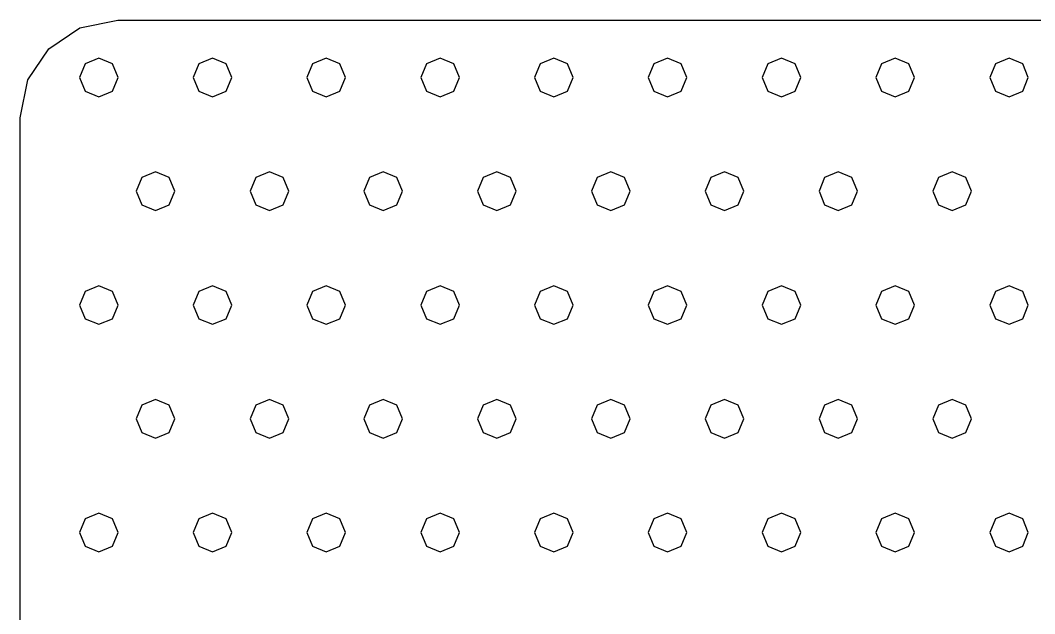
# Model space of a CAD drawing. Extents: x 0.1 to 42, y 0.1 to 59.9.
# Drawn here: x 0.1 to 22.88, y 46.58 to 59.9 of the extents above; entities that cross this region are included whole.
import ezdxf

# ---------------------------------------------------------------- set-up
doc = ezdxf.new("R2010")
doc.units = 0
doc.layers.add('base', color=7, linetype='CONTINUOUS')
doc.layers.add('bolinhas', color=7, linetype='CONTINUOUS')

msp = doc.modelspace()

# ---------------------------------------------------------------- linework, layer by layer
at = {"layer": 'base', "color": 7}
for p, q in [((1.437823, 59.725874), (2.29087, 59.89725)), ((2.29087, 59.89725), (11.66056, 59.89725)), ((11.66056, 59.89725), (21.03025, 59.89725)), ((21.03025, 59.89725), (30.399939, 59.89725)), ((0.742684, 59.25796), (1.437823, 59.725874)), ((0.274769, 58.562821), (0.742684, 59.25796)), ((0.103394, 57.709773), (0.274769, 58.562821)), ((0.103394, 43.855758), (0.103394, 57.709773))]:
    msp.add_line(p, q, dxfattribs=at)
at = {"layer": 'bolinhas', "color": 7}
for p, q in [((1.863995, 59.047431), (1.557289, 58.920471)), ((1.863995, 59.047431), (1.557289, 58.920471)), ((2.170131, 58.920548), (1.863995, 59.047431)), ((2.170131, 58.920548), (1.863995, 59.047431)), ((4.418445, 59.047431), (4.111739, 58.920471)), ((4.418445, 59.047431), (4.111739, 58.920471)), ((4.724866, 58.920548), (4.418445, 59.047431)), ((4.724866, 58.920548), (4.418445, 59.047431)), ((6.97248, 59.047431), (6.665877, 58.920471)), ((6.97248, 59.047431), (6.665877, 58.920471)), ((7.278953, 58.920548), (6.97248, 59.047431)), ((7.278953, 58.920548), (6.97248, 59.047431)), ((9.526929, 59.047431), (9.220327, 58.920471)), ((9.526929, 59.047431), (9.220327, 58.920471)), ((9.833506, 58.920548), (9.526929, 59.047431)), ((9.833506, 58.920548), (9.526929, 59.047431)), ((12.080964, 59.047431), (11.774388, 58.920471)), ((12.080964, 59.047431), (11.774388, 58.920471)), ((12.387826, 58.920548), (12.080964, 59.047431)), ((12.387826, 58.920548), (12.080964, 59.047431)), ((14.635621, 59.047431), (14.328941, 58.920471)), ((14.635621, 59.047431), (14.328941, 58.920471)), ((14.94212, 58.920548), (14.635621, 59.047431)), ((14.94212, 58.920548), (14.635621, 59.047431)), ((17.189864, 59.047431), (16.883547, 58.920471)), ((17.189864, 59.047431), (16.883547, 58.920471)), ((17.496466, 58.920548), (17.189864, 59.047431)), ((17.496466, 58.920548), (17.189864, 59.047431)), ((19.744106, 59.047431), (19.437711, 58.920471)), ((19.744106, 59.047431), (19.437711, 58.920471)), ((20.050423, 58.920548), (19.744106, 59.047431)), ((20.050423, 58.920548), (19.744106, 59.047431)), ((22.299178, 59.047431), (21.992369, 58.920471)), ((22.299178, 59.047431), (21.992369, 58.920471)), ((22.605677, 58.920548), (22.299178, 59.047431)), ((22.605677, 58.920548), (22.299178, 59.047431)), ((1.557289, 58.920471), (1.430095, 58.613531)), ((1.557289, 58.920471), (1.430095, 58.613531)), ((2.297065, 58.613531), (2.170131, 58.920548)), ((2.297065, 58.613531), (2.170131, 58.920548)), ((4.111739, 58.920471), (3.984545, 58.613531)), ((4.111739, 58.920471), (3.984545, 58.613531)), ((4.85193, 58.613531), (4.724866, 58.920548)), ((4.85193, 58.613531), (4.724866, 58.920548)), ((6.665877, 58.920471), (6.538788, 58.613531)), ((6.665877, 58.920471), (6.538788, 58.613531)), ((7.405757, 58.613531), (7.278953, 58.920548)), ((7.405757, 58.613531), (7.278953, 58.920548)), ((9.220327, 58.920471), (9.093237, 58.613531)), ((9.220327, 58.920471), (9.093237, 58.613531)), ((9.960414, 58.613531), (9.833506, 58.920548)), ((9.960414, 58.613531), (9.833506, 58.920548)), ((11.774388, 58.920471), (11.647479, 58.613531)), ((11.774388, 58.920471), (11.647479, 58.613531)), ((12.514864, 58.613531), (12.387826, 58.920548)), ((12.514864, 58.613531), (12.387826, 58.920548)), ((14.328941, 58.920471), (14.201929, 58.613531)), ((14.328941, 58.920471), (14.201929, 58.613531)), ((15.069106, 58.613531), (14.94212, 58.920548)), ((15.069106, 58.613531), (14.94212, 58.920548)), ((16.883547, 58.920471), (16.756586, 58.613531)), ((16.883547, 58.920471), (16.756586, 58.613531)), ((17.623556, 58.613531), (17.496466, 58.920548)), ((17.623556, 58.613531), (17.496466, 58.920548)), ((19.437711, 58.920471), (19.310828, 58.613531)), ((19.437711, 58.920471), (19.310828, 58.613531)), ((20.177383, 58.613531), (20.050423, 58.920548)), ((20.177383, 58.613531), (20.050423, 58.920548)), ((21.992369, 58.920471), (21.865071, 58.613531)), ((21.992369, 58.920471), (21.865071, 58.613531)), ((22.732663, 58.613531), (22.605677, 58.920548)), ((22.732663, 58.613531), (22.605677, 58.920548)), ((1.430095, 58.613531), (1.557211, 58.307058)), ((1.430095, 58.613531), (1.557211, 58.307058)), ((2.170209, 58.307136), (2.297065, 58.613531)), ((2.170209, 58.307136), (2.297065, 58.613531)), ((3.984545, 58.613531), (4.111739, 58.307058)), ((3.984545, 58.613531), (4.111739, 58.307058)), ((4.724944, 58.307136), (4.85193, 58.613531)), ((4.724944, 58.307136), (4.85193, 58.613531)), ((6.538788, 58.613531), (6.665799, 58.307058)), ((6.538788, 58.613531), (6.665799, 58.307058)), ((7.278953, 58.307136), (7.405757, 58.613531)), ((7.278953, 58.307136), (7.405757, 58.613531)), ((9.093237, 58.613531), (9.220327, 58.307058)), ((9.093237, 58.613531), (9.220327, 58.307058)), ((9.833506, 58.307136), (9.960414, 58.613531)), ((9.833506, 58.307136), (9.960414, 58.613531)), ((11.647479, 58.613531), (11.774466, 58.307058)), ((11.647479, 58.613531), (11.774466, 58.307058)), ((12.387826, 58.307136), (12.514864, 58.613531)), ((12.387826, 58.307136), (12.514864, 58.613531)), ((14.201929, 58.613531), (14.328863, 58.307058)), ((14.201929, 58.613531), (14.328863, 58.307058)), ((14.94212, 58.307136), (15.069106, 58.613531)), ((14.94212, 58.307136), (15.069106, 58.613531)), ((16.756586, 58.613531), (16.883469, 58.307058)), ((16.756586, 58.613531), (16.883469, 58.307058)), ((17.496544, 58.307136), (17.623556, 58.613531)), ((17.496544, 58.307136), (17.623556, 58.613531)), ((19.310828, 58.613531), (19.437711, 58.307058)), ((19.310828, 58.613531), (19.437711, 58.307058)), ((20.050423, 58.307136), (20.177383, 58.613531)), ((20.050423, 58.307136), (20.177383, 58.613531)), ((21.865071, 58.613531), (21.992213, 58.307058)), ((21.865071, 58.613531), (21.992213, 58.307058)), ((22.605677, 58.307136), (22.732663, 58.613531)), ((22.605677, 58.307136), (22.732663, 58.613531)), ((1.557211, 58.307058), (1.863995, 58.180254)), ((1.557211, 58.307058), (1.863995, 58.180254)), ((1.863995, 58.180254), (2.170209, 58.307136)), ((1.863995, 58.180254), (2.170209, 58.307136)), ((4.111739, 58.307058), (4.418445, 58.180254)), ((4.111739, 58.307058), (4.418445, 58.180254)), ((4.418445, 58.180254), (4.724944, 58.307136)), ((4.418445, 58.180254), (4.724944, 58.307136)), ((6.665799, 58.307058), (6.97248, 58.180254)), ((6.665799, 58.307058), (6.97248, 58.180254)), ((6.97248, 58.180254), (7.278953, 58.307136)), ((6.97248, 58.180254), (7.278953, 58.307136)), ((9.220327, 58.307058), (9.526929, 58.180254)), ((9.220327, 58.307058), (9.526929, 58.180254)), ((9.526929, 58.180254), (9.833506, 58.307136)), ((9.526929, 58.180254), (9.833506, 58.307136)), ((11.774466, 58.307058), (12.080964, 58.180254)), ((11.774466, 58.307058), (12.080964, 58.180254)), ((12.080964, 58.180254), (12.387826, 58.307136)), ((12.080964, 58.180254), (12.387826, 58.307136)), ((14.328863, 58.307058), (14.635621, 58.180254)), ((14.328863, 58.307058), (14.635621, 58.180254)), ((14.635621, 58.180254), (14.94212, 58.307136)), ((14.635621, 58.180254), (14.94212, 58.307136)), ((16.883469, 58.307058), (17.189864, 58.180254)), ((16.883469, 58.307058), (17.189864, 58.180254)), ((17.189864, 58.180254), (17.496544, 58.307136)), ((17.189864, 58.180254), (17.496544, 58.307136)), ((19.437711, 58.307058), (19.744106, 58.180254)), ((19.437711, 58.307058), (19.744106, 58.180254)), ((19.744106, 58.180254), (20.050423, 58.307136)), ((19.744106, 58.180254), (20.050423, 58.307136)), ((21.992213, 58.307058), (22.299178, 58.180254)), ((21.992213, 58.307058), (22.299178, 58.180254)), ((22.299178, 58.180254), (22.605677, 58.307136)), ((22.299178, 58.180254), (22.605677, 58.307136)), ((3.14122, 56.492566), (2.834514, 56.365658)), ((3.14122, 56.492566), (2.834514, 56.365658)), ((3.447356, 56.365658), (3.14122, 56.492566)), ((3.447356, 56.365658), (3.14122, 56.492566)), ((5.695462, 56.492566), (5.3886, 56.365658)), ((5.695462, 56.492566), (5.3886, 56.365658)), ((6.002168, 56.365658), (5.695462, 56.492566)), ((6.002168, 56.365658), (5.695462, 56.492566)), ((8.249704, 56.492566), (7.943102, 56.365658)), ((8.249704, 56.492566), (7.943102, 56.365658)), ((8.556281, 56.365658), (8.249704, 56.492566)), ((8.556281, 56.365658), (8.249704, 56.492566)), ((10.803947, 56.492566), (10.497293, 56.365658)), ((10.803947, 56.492566), (10.497293, 56.365658)), ((11.110627, 56.365658), (10.803947, 56.492566)), ((11.110627, 56.365658), (10.803947, 56.492566)), ((13.358397, 56.492566), (13.051716, 56.365658)), ((13.358397, 56.492566), (13.051716, 56.365658)), ((13.665077, 56.365658), (13.358397, 56.492566)), ((13.665077, 56.365658), (13.358397, 56.492566)), ((15.912846, 56.492566), (15.606244, 56.365658)), ((15.912846, 56.492566), (15.606244, 56.365658)), ((16.219345, 56.365658), (15.912846, 56.492566)), ((16.219345, 56.365658), (15.912846, 56.492566)), ((18.466881, 56.492566), (18.160486, 56.365658)), ((18.466881, 56.492566), (18.160486, 56.365658)), ((18.773587, 56.365658), (18.466881, 56.492566)), ((18.773587, 56.365658), (18.466881, 56.492566)), ((21.021331, 56.492566), (20.714728, 56.365658)), ((21.021331, 56.492566), (20.714728, 56.365658)), ((21.327726, 56.365658), (21.021331, 56.492566)), ((21.327726, 56.365658), (21.021331, 56.492566)), ((2.834514, 56.365658), (2.70732, 56.059081)), ((2.834514, 56.365658), (2.70732, 56.059081)), ((3.57429, 56.059081), (3.447356, 56.365658)), ((3.57429, 56.059081), (3.447356, 56.365658)), ((5.3886, 56.365658), (5.261563, 56.059081)), ((5.3886, 56.365658), (5.261563, 56.059081)), ((6.129362, 56.059081), (6.002168, 56.365658)), ((6.129362, 56.059081), (6.002168, 56.365658)), ((7.943102, 56.365658), (7.816012, 56.059081)), ((7.943102, 56.365658), (7.816012, 56.059081)), ((8.683189, 56.059081), (8.556281, 56.365658)), ((8.683189, 56.059081), (8.556281, 56.365658)), ((10.497293, 56.365658), (10.370462, 56.059081)), ((10.497293, 56.365658), (10.370462, 56.059081)), ((11.237639, 56.059081), (11.110627, 56.365658)), ((11.237639, 56.059081), (11.110627, 56.365658)), ((13.051716, 56.365658), (12.924704, 56.059081)), ((13.051716, 56.365658), (12.924704, 56.059081)), ((13.792089, 56.059081), (13.665077, 56.365658)), ((13.792089, 56.059081), (13.665077, 56.365658)), ((15.606244, 56.365658), (15.479154, 56.059081)), ((15.606244, 56.365658), (15.479154, 56.059081)), ((16.346331, 56.059081), (16.219345, 56.365658)), ((16.346331, 56.059081), (16.219345, 56.365658)), ((18.160486, 56.365658), (18.033604, 56.059081)), ((18.160486, 56.365658), (18.033604, 56.059081)), ((18.900781, 56.059081), (18.773587, 56.365658)), ((18.900781, 56.059081), (18.773587, 56.365658)), ((20.714728, 56.365658), (20.587638, 56.059081)), ((20.714728, 56.365658), (20.587638, 56.059081)), ((21.454609, 56.059081), (21.327726, 56.365658)), ((21.454609, 56.059081), (21.327726, 56.365658)), ((2.70732, 56.059081), (2.834514, 55.752583)), ((2.70732, 56.059081), (2.834514, 55.752583)), ((3.447433, 55.752583), (3.57429, 56.059081)), ((3.447433, 55.752583), (3.57429, 56.059081)), ((5.261563, 56.059081), (5.3886, 55.752583)), ((5.261563, 56.059081), (5.3886, 55.752583)), ((6.002246, 55.752583), (6.129362, 56.059081)), ((6.002246, 55.752583), (6.129362, 56.059081)), ((7.816012, 56.059081), (7.943024, 55.752583)), ((7.816012, 56.059081), (7.943024, 55.752583)), ((8.556281, 55.752583), (8.683189, 56.059081)), ((8.556281, 55.752583), (8.683189, 56.059081)), ((10.370462, 56.059081), (10.497293, 55.752583)), ((10.370462, 56.059081), (10.497293, 55.752583)), ((11.110627, 55.752583), (11.237639, 56.059081)), ((11.110627, 55.752583), (11.237639, 56.059081)), ((12.924704, 56.059081), (13.051639, 55.752583)), ((12.924704, 56.059081), (13.051639, 55.752583)), ((13.665077, 55.752583), (13.792089, 56.059081)), ((13.665077, 55.752583), (13.792089, 56.059081)), ((15.479154, 56.059081), (15.606166, 55.752583)), ((15.479154, 56.059081), (15.606166, 55.752583)), ((16.219423, 55.752583), (16.346331, 56.059081)), ((16.219423, 55.752583), (16.346331, 56.059081)), ((18.033604, 56.059081), (18.160486, 55.752583)), ((18.033604, 56.059081), (18.160486, 55.752583)), ((18.773665, 55.752583), (18.900781, 56.059081)), ((18.773665, 55.752583), (18.900781, 56.059081)), ((20.587638, 56.059081), (20.714728, 55.752583)), ((20.587638, 56.059081), (20.714728, 55.752583)), ((21.327726, 55.752583), (21.454609, 56.059081)), ((21.327726, 55.752583), (21.454609, 56.059081)), ((2.834514, 55.752583), (3.14122, 55.625596)), ((2.834514, 55.752583), (3.14122, 55.625596)), ((3.14122, 55.625596), (3.447433, 55.752583)), ((3.14122, 55.625596), (3.447433, 55.752583)), ((5.3886, 55.752583), (5.695462, 55.625596)), ((5.3886, 55.752583), (5.695462, 55.625596)), ((5.695462, 55.625596), (6.002246, 55.752583)), ((5.695462, 55.625596), (6.002246, 55.752583)), ((7.943024, 55.752583), (8.249704, 55.625596)), ((7.943024, 55.752583), (8.249704, 55.625596)), ((8.249704, 55.625596), (8.556281, 55.752583)), ((8.249704, 55.625596), (8.556281, 55.752583)), ((10.497293, 55.752583), (10.803947, 55.625596)), ((10.497293, 55.752583), (10.803947, 55.625596)), ((10.803947, 55.625596), (11.110627, 55.752583)), ((10.803947, 55.625596), (11.110627, 55.752583)), ((13.051639, 55.752583), (13.358397, 55.625596)), ((13.051639, 55.752583), (13.358397, 55.625596)), ((13.358397, 55.625596), (13.665077, 55.752583)), ((13.358397, 55.625596), (13.665077, 55.752583)), ((15.606166, 55.752583), (15.912846, 55.625596)), ((15.606166, 55.752583), (15.912846, 55.625596)), ((15.912846, 55.625596), (16.219423, 55.752583)), ((15.912846, 55.625596), (16.219423, 55.752583)), ((18.160486, 55.752583), (18.466881, 55.625596)), ((18.160486, 55.752583), (18.466881, 55.625596)), ((18.466881, 55.625596), (18.773665, 55.752583)), ((18.466881, 55.625596), (18.773665, 55.752583)), ((20.714728, 55.752583), (21.021331, 55.625596)), ((20.714728, 55.752583), (21.021331, 55.625596)), ((21.021331, 55.625596), (21.327726, 55.752583)), ((21.021331, 55.625596), (21.327726, 55.752583)), ((1.557289, 53.811519), (1.430095, 53.504839)), ((1.557289, 53.811519), (1.430095, 53.504839)), ((1.863995, 53.938532), (1.557289, 53.811519)), ((1.863995, 53.938532), (1.557289, 53.811519)), ((2.170131, 53.811519), (1.863995, 53.938532)), ((2.170131, 53.811519), (1.863995, 53.938532)), ((2.297065, 53.504839), (2.170131, 53.811519)), ((2.297065, 53.504839), (2.170131, 53.811519)), ((4.111739, 53.811519), (3.984545, 53.504839)), ((4.111739, 53.811519), (3.984545, 53.504839)), ((4.418445, 53.938532), (4.111739, 53.811519)), ((4.418445, 53.938532), (4.111739, 53.811519)), ((4.724866, 53.811519), (4.418445, 53.938532)), ((4.724866, 53.811519), (4.418445, 53.938532)), ((4.85193, 53.504839), (4.724866, 53.811519)), ((4.85193, 53.504839), (4.724866, 53.811519)), ((6.665877, 53.811519), (6.538788, 53.504839)), ((6.665877, 53.811519), (6.538788, 53.504839)), ((6.97248, 53.938532), (6.665877, 53.811519)), ((6.97248, 53.938532), (6.665877, 53.811519)), ((7.278953, 53.811519), (6.97248, 53.938532)), ((7.278953, 53.811519), (6.97248, 53.938532)), ((7.405757, 53.504839), (7.278953, 53.811519)), ((7.405757, 53.504839), (7.278953, 53.811519)), ((9.220327, 53.811519), (9.093237, 53.504839)), ((9.220327, 53.811519), (9.093237, 53.504839)), ((9.526929, 53.938532), (9.220327, 53.811519)), ((9.526929, 53.938532), (9.220327, 53.811519)), ((9.833506, 53.811519), (9.526929, 53.938532)), ((9.833506, 53.811519), (9.526929, 53.938532)), ((9.960414, 53.504839), (9.833506, 53.811519)), ((9.960414, 53.504839), (9.833506, 53.811519)), ((11.774388, 53.811519), (11.647479, 53.504839)), ((11.774388, 53.811519), (11.647479, 53.504839)), ((12.080964, 53.938532), (11.774388, 53.811519)), ((12.080964, 53.938532), (11.774388, 53.811519)), ((12.387826, 53.811519), (12.080964, 53.938532)), ((12.387826, 53.811519), (12.080964, 53.938532)), ((12.514864, 53.504839), (12.387826, 53.811519)), ((12.514864, 53.504839), (12.387826, 53.811519)), ((14.328941, 53.811519), (14.201929, 53.504839)), ((14.328941, 53.811519), (14.201929, 53.504839)), ((14.635621, 53.938532), (14.328941, 53.811519)), ((14.635621, 53.938532), (14.328941, 53.811519)), ((14.94212, 53.811519), (14.635621, 53.938532)), ((14.94212, 53.811519), (14.635621, 53.938532)), ((15.069106, 53.504839), (14.94212, 53.811519)), ((15.069106, 53.504839), (14.94212, 53.811519)), ((16.883547, 53.811519), (16.756586, 53.504839)), ((16.883547, 53.811519), (16.756586, 53.504839)), ((17.189864, 53.938532), (16.883547, 53.811519)), ((17.189864, 53.938532), (16.883547, 53.811519)), ((17.496466, 53.811519), (17.189864, 53.938532)), ((17.496466, 53.811519), (17.189864, 53.938532)), ((17.623556, 53.504839), (17.496466, 53.811519)), ((17.623556, 53.504839), (17.496466, 53.811519)), ((19.437711, 53.811519), (19.310828, 53.504839)), ((19.437711, 53.811519), (19.310828, 53.504839)), ((19.744106, 53.938532), (19.437711, 53.811519)), ((19.744106, 53.938532), (19.437711, 53.811519)), ((20.050423, 53.811519), (19.744106, 53.938532)), ((20.050423, 53.811519), (19.744106, 53.938532)), ((20.177383, 53.504839), (20.050423, 53.811519)), ((20.177383, 53.504839), (20.050423, 53.811519)), ((21.992369, 53.811519), (21.865071, 53.504839)), ((21.992369, 53.811519), (21.865071, 53.504839)), ((22.299178, 53.938532), (21.992369, 53.811519)), ((22.299178, 53.938532), (21.992369, 53.811519)), ((22.605677, 53.811519), (22.299178, 53.938532)), ((22.605677, 53.811519), (22.299178, 53.938532)), ((22.732663, 53.504839), (22.605677, 53.811519)), ((22.732663, 53.504839), (22.605677, 53.811519)), ((1.430095, 53.504839), (1.557211, 53.198366)), ((1.430095, 53.504839), (1.557211, 53.198366)), ((2.170209, 53.198366), (2.297065, 53.504839)), ((2.170209, 53.198366), (2.297065, 53.504839)), ((3.984545, 53.504839), (4.111739, 53.198366)), ((3.984545, 53.504839), (4.111739, 53.198366)), ((4.724944, 53.198366), (4.85193, 53.504839)), ((4.724944, 53.198366), (4.85193, 53.504839)), ((6.538788, 53.504839), (6.665799, 53.198366)), ((6.538788, 53.504839), (6.665799, 53.198366)), ((7.278953, 53.198366), (7.405757, 53.504839)), ((7.278953, 53.198366), (7.405757, 53.504839)), ((9.093237, 53.504839), (9.220327, 53.198366)), ((9.093237, 53.504839), (9.220327, 53.198366)), ((9.833506, 53.198366), (9.960414, 53.504839)), ((9.833506, 53.198366), (9.960414, 53.504839)), ((11.647479, 53.504839), (11.774466, 53.198366)), ((11.647479, 53.504839), (11.774466, 53.198366)), ((12.387826, 53.198366), (12.514864, 53.504839)), ((12.387826, 53.198366), (12.514864, 53.504839)), ((14.201929, 53.504839), (14.328941, 53.198366)), ((14.201929, 53.504839), (14.328941, 53.198366)), ((14.94212, 53.198366), (15.069106, 53.504839)), ((14.94212, 53.198366), (15.069106, 53.504839)), ((16.756586, 53.504839), (16.883469, 53.198366)), ((16.756586, 53.504839), (16.883469, 53.198366)), ((17.496544, 53.198366), (17.623556, 53.504839)), ((17.496544, 53.198366), (17.623556, 53.504839)), ((19.310828, 53.504839), (19.437711, 53.198366)), ((19.310828, 53.504839), (19.437711, 53.198366)), ((20.050423, 53.198366), (20.177383, 53.504839)), ((20.050423, 53.198366), (20.177383, 53.504839)), ((21.865071, 53.504839), (21.99229, 53.198366)), ((21.865071, 53.504839), (21.99229, 53.198366)), ((22.605677, 53.198366), (22.732663, 53.504839)), ((22.605677, 53.198366), (22.732663, 53.504839)), ((1.557211, 53.198366), (1.863995, 53.071561)), ((1.557211, 53.198366), (1.863995, 53.071561)), ((1.863995, 53.071561), (2.170209, 53.198366)), ((1.863995, 53.071561), (2.170209, 53.198366)), ((4.111739, 53.198366), (4.418445, 53.071561)), ((4.111739, 53.198366), (4.418445, 53.071561)), ((4.418445, 53.071561), (4.724944, 53.198366)), ((4.418445, 53.071561), (4.724944, 53.198366)), ((6.665799, 53.198366), (6.97248, 53.071561)), ((6.665799, 53.198366), (6.97248, 53.071561)), ((6.97248, 53.071561), (7.278953, 53.198366)), ((6.97248, 53.071561), (7.278953, 53.198366)), ((9.220327, 53.198366), (9.526929, 53.071561)), ((9.220327, 53.198366), (9.526929, 53.071561)), ((9.526929, 53.071561), (9.833506, 53.198366)), ((9.526929, 53.071561), (9.833506, 53.198366)), ((11.774466, 53.198366), (12.080964, 53.071561)), ((11.774466, 53.198366), (12.080964, 53.071561)), ((12.080964, 53.071561), (12.387826, 53.198366)), ((12.080964, 53.071561), (12.387826, 53.198366)), ((14.328941, 53.198366), (14.635621, 53.071561)), ((14.328941, 53.198366), (14.635621, 53.071561)), ((14.635621, 53.071561), (14.94212, 53.198366)), ((14.635621, 53.071561), (14.94212, 53.198366)), ((16.883469, 53.198366), (17.189864, 53.071561)), ((16.883469, 53.198366), (17.189864, 53.071561)), ((17.189864, 53.071561), (17.496544, 53.198366)), ((17.189864, 53.071561), (17.496544, 53.198366)), ((19.437711, 53.198366), (19.744106, 53.071561)), ((19.437711, 53.198366), (19.744106, 53.071561)), ((19.744106, 53.071561), (20.050423, 53.198366)), ((19.744106, 53.071561), (20.050423, 53.198366)), ((21.99229, 53.198366), (22.299178, 53.071561)), ((21.99229, 53.198366), (22.299178, 53.071561)), ((22.299178, 53.071561), (22.605677, 53.198366)), ((22.299178, 53.071561), (22.605677, 53.198366)), ((2.834514, 51.256991), (2.70732, 50.95039)), ((2.834514, 51.256991), (2.70732, 50.95039)), ((3.14122, 51.384081), (2.834514, 51.256991)), ((3.14122, 51.384081), (2.834514, 51.256991)), ((3.447356, 51.25707), (3.14122, 51.384081)), ((3.447356, 51.25707), (3.14122, 51.384081)), ((3.57429, 50.95039), (3.447356, 51.25707)), ((3.57429, 50.95039), (3.447356, 51.25707)), ((5.3886, 51.256991), (5.261563, 50.95039)), ((5.3886, 51.256991), (5.261563, 50.95039)), ((5.695462, 51.384081), (5.3886, 51.256991)), ((5.695462, 51.384081), (5.3886, 51.256991)), ((6.002168, 51.25707), (5.695462, 51.384081)), ((6.002168, 51.25707), (5.695462, 51.384081)), ((6.129362, 50.95039), (6.002168, 51.25707)), ((6.129362, 50.95039), (6.002168, 51.25707)), ((7.943102, 51.256991), (7.816012, 50.95039)), ((7.943102, 51.256991), (7.816012, 50.95039)), ((8.249704, 51.384081), (7.943102, 51.256991)), ((8.249704, 51.384081), (7.943102, 51.256991)), ((8.556281, 51.25707), (8.249704, 51.384081)), ((8.556281, 51.25707), (8.249704, 51.384081)), ((8.683189, 50.95039), (8.556281, 51.25707)), ((8.683189, 50.95039), (8.556281, 51.25707)), ((10.497293, 51.256991), (10.370462, 50.95039)), ((10.497293, 51.256991), (10.370462, 50.95039)), ((10.803947, 51.384081), (10.497293, 51.256991)), ((10.803947, 51.384081), (10.497293, 51.256991)), ((11.110627, 51.25707), (10.803947, 51.384081)), ((11.110627, 51.25707), (10.803947, 51.384081)), ((11.237639, 50.95039), (11.110627, 51.25707)), ((11.237639, 50.95039), (11.110627, 51.25707)), ((13.051716, 51.256991), (12.924704, 50.95039)), ((13.051716, 51.256991), (12.924704, 50.95039)), ((13.358397, 51.384081), (13.051716, 51.256991)), ((13.358397, 51.384081), (13.051716, 51.256991)), ((13.665077, 51.25707), (13.358397, 51.384081)), ((13.665077, 51.25707), (13.358397, 51.384081)), ((13.792089, 50.95039), (13.665077, 51.25707)), ((13.792089, 50.95039), (13.665077, 51.25707)), ((15.606244, 51.256991), (15.479154, 50.95039)), ((15.606244, 51.256991), (15.479154, 50.95039)), ((15.912846, 51.384081), (15.606244, 51.256991)), ((15.912846, 51.384081), (15.606244, 51.256991)), ((16.219345, 51.25707), (15.912846, 51.384081)), ((16.219345, 51.25707), (15.912846, 51.384081)), ((16.346331, 50.95039), (16.219345, 51.25707)), ((16.346331, 50.95039), (16.219345, 51.25707)), ((18.160486, 51.256991), (18.033604, 50.95039)), ((18.160486, 51.256991), (18.033604, 50.95039)), ((18.466881, 51.384081), (18.160486, 51.256991)), ((18.466881, 51.384081), (18.160486, 51.256991)), ((18.773587, 51.25707), (18.466881, 51.384081)), ((18.773587, 51.25707), (18.466881, 51.384081)), ((18.900781, 50.95039), (18.773587, 51.25707)), ((18.900781, 50.95039), (18.773587, 51.25707)), ((20.714728, 51.256991), (20.587638, 50.95039)), ((20.714728, 51.256991), (20.587638, 50.95039)), ((21.021331, 51.384081), (20.714728, 51.256991)), ((21.021331, 51.384081), (20.714728, 51.256991)), ((21.327726, 51.25707), (21.021331, 51.384081)), ((21.327726, 51.25707), (21.021331, 51.384081)), ((21.454609, 50.95039), (21.327726, 51.25707)), ((21.454609, 50.95039), (21.327726, 51.25707)), ((2.70732, 50.95039), (2.834514, 50.643812)), ((2.70732, 50.95039), (2.834514, 50.643812)), ((3.447433, 50.643891), (3.57429, 50.95039)), ((3.447433, 50.643891), (3.57429, 50.95039)), ((5.261563, 50.95039), (5.3886, 50.643812)), ((5.261563, 50.95039), (5.3886, 50.643812)), ((6.002246, 50.643891), (6.129362, 50.95039)), ((6.002246, 50.643891), (6.129362, 50.95039)), ((7.816012, 50.95039), (7.943024, 50.643812)), ((7.816012, 50.95039), (7.943024, 50.643812)), ((8.556281, 50.643891), (8.683189, 50.95039)), ((8.556281, 50.643891), (8.683189, 50.95039)), ((10.370462, 50.95039), (10.497293, 50.643812)), ((10.370462, 50.95039), (10.497293, 50.643812)), ((11.110627, 50.643891), (11.237639, 50.95039)), ((11.110627, 50.643891), (11.237639, 50.95039)), ((12.924704, 50.95039), (13.051639, 50.643812)), ((12.924704, 50.95039), (13.051639, 50.643812)), ((13.665077, 50.643891), (13.792089, 50.95039)), ((13.665077, 50.643891), (13.792089, 50.95039)), ((15.479154, 50.95039), (15.606166, 50.643812)), ((15.479154, 50.95039), (15.606166, 50.643812)), ((16.219423, 50.643891), (16.346331, 50.95039)), ((16.219423, 50.643891), (16.346331, 50.95039)), ((18.033604, 50.95039), (18.160486, 50.643812)), ((18.033604, 50.95039), (18.160486, 50.643812)), ((18.773665, 50.643891), (18.900781, 50.95039)), ((18.773665, 50.643891), (18.900781, 50.95039)), ((20.587638, 50.95039), (20.714728, 50.643812)), ((20.587638, 50.95039), (20.714728, 50.643812)), ((21.327726, 50.643891), (21.454609, 50.95039)), ((21.327726, 50.643891), (21.454609, 50.95039)), ((2.834514, 50.643812), (3.14122, 50.516905)), ((2.834514, 50.643812), (3.14122, 50.516905)), ((3.14122, 50.516905), (3.447433, 50.643891)), ((3.14122, 50.516905), (3.447433, 50.643891)), ((5.3886, 50.643812), (5.695462, 50.516905)), ((5.3886, 50.643812), (5.695462, 50.516905)), ((5.695462, 50.516905), (6.002246, 50.643891)), ((5.695462, 50.516905), (6.002246, 50.643891)), ((7.943024, 50.643812), (8.249704, 50.516905)), ((7.943024, 50.643812), (8.249704, 50.516905)), ((8.249704, 50.516905), (8.556281, 50.643891)), ((8.249704, 50.516905), (8.556281, 50.643891)), ((10.497293, 50.643812), (10.803947, 50.516905)), ((10.497293, 50.643812), (10.803947, 50.516905)), ((10.803947, 50.516905), (11.110627, 50.643891)), ((10.803947, 50.516905), (11.110627, 50.643891)), ((13.051639, 50.643812), (13.358397, 50.516905)), ((13.051639, 50.643812), (13.358397, 50.516905)), ((13.358397, 50.516905), (13.665077, 50.643891)), ((13.358397, 50.516905), (13.665077, 50.643891)), ((15.606166, 50.643812), (15.912846, 50.516905)), ((15.606166, 50.643812), (15.912846, 50.516905)), ((15.912846, 50.516905), (16.219423, 50.643891)), ((15.912846, 50.516905), (16.219423, 50.643891)), ((18.160486, 50.643812), (18.466881, 50.516905)), ((18.160486, 50.643812), (18.466881, 50.516905)), ((18.466881, 50.516905), (18.773665, 50.643891)), ((18.466881, 50.516905), (18.773665, 50.643891)), ((20.714728, 50.643812), (21.021331, 50.516905)), ((20.714728, 50.643812), (21.021331, 50.516905)), ((21.021331, 50.516905), (21.327726, 50.643891)), ((21.021331, 50.516905), (21.327726, 50.643891)), ((1.863995, 48.829631), (1.557289, 48.702414)), ((1.863995, 48.829631), (1.557289, 48.702414)), ((2.170131, 48.70249), (1.863995, 48.829631)), ((2.170131, 48.70249), (1.863995, 48.829631)), ((4.418445, 48.829631), (4.111739, 48.702414)), ((4.418445, 48.829631), (4.111739, 48.702414)), ((4.724866, 48.70249), (4.418445, 48.829631)), ((4.724866, 48.70249), (4.418445, 48.829631)), ((6.97248, 48.829631), (6.665877, 48.702414)), ((6.97248, 48.829631), (6.665877, 48.702414)), ((7.278953, 48.70249), (6.97248, 48.829631)), ((7.278953, 48.70249), (6.97248, 48.829631)), ((9.526929, 48.829631), (9.220327, 48.702414)), ((9.526929, 48.829631), (9.220327, 48.702414)), ((9.833506, 48.70249), (9.526929, 48.829631)), ((9.833506, 48.70249), (9.526929, 48.829631)), ((12.080964, 48.829631), (11.774388, 48.702414)), ((12.080964, 48.829631), (11.774388, 48.702414)), ((12.387826, 48.70249), (12.080964, 48.829631)), ((12.387826, 48.70249), (12.080964, 48.829631)), ((14.635621, 48.829631), (14.328941, 48.702414)), ((14.635621, 48.829631), (14.328941, 48.702414)), ((14.94212, 48.70249), (14.635621, 48.829631)), ((14.94212, 48.70249), (14.635621, 48.829631)), ((17.189864, 48.829631), (16.883547, 48.702414)), ((17.189864, 48.829631), (16.883547, 48.702414)), ((17.496466, 48.70249), (17.189864, 48.829631)), ((17.496466, 48.70249), (17.189864, 48.829631)), ((19.744106, 48.829631), (19.437711, 48.702414)), ((19.744106, 48.829631), (19.437711, 48.702414)), ((20.050423, 48.70249), (19.744106, 48.829631)), ((20.050423, 48.70249), (19.744106, 48.829631)), ((22.299178, 48.829631), (21.992369, 48.702414)), ((22.299178, 48.829631), (21.992369, 48.702414)), ((22.605677, 48.70249), (22.299178, 48.829631)), ((22.605677, 48.70249), (22.299178, 48.829631)), ((1.557289, 48.702414), (1.430095, 48.395525)), ((1.557289, 48.702414), (1.430095, 48.395525)), ((2.297065, 48.395525), (2.170131, 48.70249)), ((2.297065, 48.395525), (2.170131, 48.70249)), ((4.111739, 48.702414), (3.984545, 48.395525)), ((4.111739, 48.702414), (3.984545, 48.395525)), ((4.85193, 48.395525), (4.724866, 48.70249)), ((4.85193, 48.395525), (4.724866, 48.70249)), ((6.665877, 48.702414), (6.538788, 48.395525)), ((6.665877, 48.702414), (6.538788, 48.395525)), ((7.405757, 48.395525), (7.278953, 48.70249)), ((7.405757, 48.395525), (7.278953, 48.70249)), ((9.220327, 48.702414), (9.093237, 48.395525)), ((9.220327, 48.702414), (9.093237, 48.395525)), ((9.960414, 48.395525), (9.833506, 48.70249)), ((9.960414, 48.395525), (9.833506, 48.70249)), ((11.774388, 48.702414), (11.647479, 48.395525)), ((11.774388, 48.702414), (11.647479, 48.395525)), ((12.514864, 48.395525), (12.387826, 48.70249)), ((12.514864, 48.395525), (12.387826, 48.70249)), ((14.328941, 48.702414), (14.201929, 48.395525)), ((14.328941, 48.702414), (14.201929, 48.395525)), ((15.069106, 48.395525), (14.94212, 48.70249)), ((15.069106, 48.395525), (14.94212, 48.70249)), ((16.883547, 48.702414), (16.756586, 48.395525)), ((16.883547, 48.702414), (16.756586, 48.395525)), ((17.623556, 48.395525), (17.496466, 48.70249)), ((17.623556, 48.395525), (17.496466, 48.70249)), ((19.437711, 48.702414), (19.310828, 48.395525)), ((19.437711, 48.702414), (19.310828, 48.395525)), ((20.177383, 48.395525), (20.050423, 48.70249)), ((20.177383, 48.395525), (20.050423, 48.70249)), ((21.992369, 48.702414), (21.865071, 48.395525)), ((21.992369, 48.702414), (21.865071, 48.395525)), ((22.732663, 48.395525), (22.605677, 48.70249)), ((22.732663, 48.395525), (22.605677, 48.70249)), ((1.430095, 48.395525), (1.557211, 48.089286)), ((1.430095, 48.395525), (1.557211, 48.089286)), ((2.170209, 48.089286), (2.297065, 48.395525)), ((2.170209, 48.089286), (2.297065, 48.395525)), ((3.984545, 48.395525), (4.111739, 48.089286)), ((3.984545, 48.395525), (4.111739, 48.089286)), ((4.724944, 48.089286), (4.85193, 48.395525)), ((4.724944, 48.089286), (4.85193, 48.395525)), ((6.538788, 48.395525), (6.665799, 48.089286)), ((6.538788, 48.395525), (6.665799, 48.089286)), ((7.278953, 48.089286), (7.405757, 48.395525)), ((7.278953, 48.089286), (7.405757, 48.395525)), ((9.093237, 48.395525), (9.220327, 48.089286)), ((9.093237, 48.395525), (9.220327, 48.089286)), ((9.833506, 48.089286), (9.960414, 48.395525)), ((9.833506, 48.089286), (9.960414, 48.395525)), ((11.647479, 48.395525), (11.774466, 48.089286)), ((11.647479, 48.395525), (11.774466, 48.089286)), ((12.387826, 48.089286), (12.514864, 48.395525)), ((12.387826, 48.089286), (12.514864, 48.395525)), ((14.201929, 48.395525), (14.328863, 48.089286)), ((14.201929, 48.395525), (14.328863, 48.089286)), ((14.94212, 48.089286), (15.069106, 48.395525)), ((14.94212, 48.089286), (15.069106, 48.395525)), ((16.756586, 48.395525), (16.883469, 48.089286)), ((16.756586, 48.395525), (16.883469, 48.089286)), ((17.496544, 48.089286), (17.623556, 48.395525)), ((17.496544, 48.089286), (17.623556, 48.395525)), ((19.310828, 48.395525), (19.437711, 48.089286)), ((19.310828, 48.395525), (19.437711, 48.089286)), ((20.050423, 48.089286), (20.177383, 48.395525)), ((20.050423, 48.089286), (20.177383, 48.395525)), ((21.865071, 48.395525), (21.992213, 48.089286)), ((21.865071, 48.395525), (21.992213, 48.089286)), ((22.605677, 48.089286), (22.732663, 48.395525)), ((22.605677, 48.089286), (22.732663, 48.395525)), ((1.557211, 48.089286), (1.863995, 47.962247)), ((1.557211, 48.089286), (1.863995, 47.962247)), ((1.863995, 47.962247), (2.170209, 48.089286)), ((1.863995, 47.962247), (2.170209, 48.089286)), ((4.111739, 48.089286), (4.418445, 47.962247)), ((4.111739, 48.089286), (4.418445, 47.962247)), ((4.418445, 47.962247), (4.724944, 48.089286)), ((4.418445, 47.962247), (4.724944, 48.089286)), ((6.665799, 48.089286), (6.97248, 47.962247)), ((6.665799, 48.089286), (6.97248, 47.962247)), ((6.97248, 47.962247), (7.278953, 48.089286)), ((6.97248, 47.962247), (7.278953, 48.089286)), ((9.220327, 48.089286), (9.526929, 47.962247)), ((9.220327, 48.089286), (9.526929, 47.962247)), ((9.526929, 47.962247), (9.833506, 48.089286)), ((9.526929, 47.962247), (9.833506, 48.089286)), ((11.774466, 48.089286), (12.080964, 47.962247)), ((11.774466, 48.089286), (12.080964, 47.962247)), ((12.080964, 47.962247), (12.387826, 48.089286)), ((12.080964, 47.962247), (12.387826, 48.089286)), ((14.328863, 48.089286), (14.635621, 47.962247)), ((14.328863, 48.089286), (14.635621, 47.962247)), ((14.635621, 47.962247), (14.94212, 48.089286)), ((14.635621, 47.962247), (14.94212, 48.089286)), ((16.883469, 48.089286), (17.189864, 47.962247)), ((16.883469, 48.089286), (17.189864, 47.962247)), ((17.189864, 47.962247), (17.496544, 48.089286)), ((17.189864, 47.962247), (17.496544, 48.089286)), ((19.437711, 48.089286), (19.744106, 47.962247)), ((19.437711, 48.089286), (19.744106, 47.962247)), ((19.744106, 47.962247), (20.050423, 48.089286)), ((19.744106, 47.962247), (20.050423, 48.089286)), ((21.992213, 48.089286), (22.299178, 47.962247)), ((21.992213, 48.089286), (22.299178, 47.962247)), ((22.299178, 47.962247), (22.605677, 48.089286)), ((22.299178, 47.962247), (22.605677, 48.089286))]:
    msp.add_line(p, q, dxfattribs=at)

doc.saveas('drawing.dxf')
